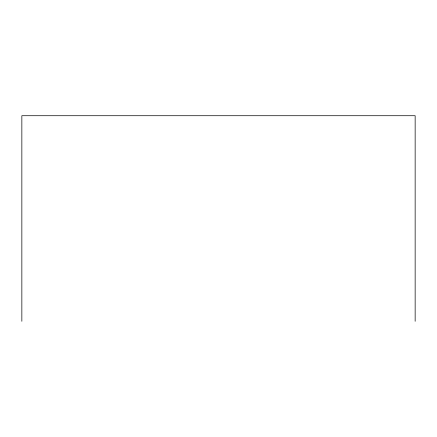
<?xml version="1.0" encoding="UTF-8"?>
<svg xmlns="http://www.w3.org/2000/svg" width="437" height="437" viewBox="0 0 437 437"><rect width="100%" height="100%" fill="white"/><g stroke="black" fill="none" stroke-linecap="round" stroke-linejoin="round"><path stroke-width="0.66" d="M415.15 321.282L415.15 115.718L21.85 115.718L21.85 321.282"/></g></svg>
